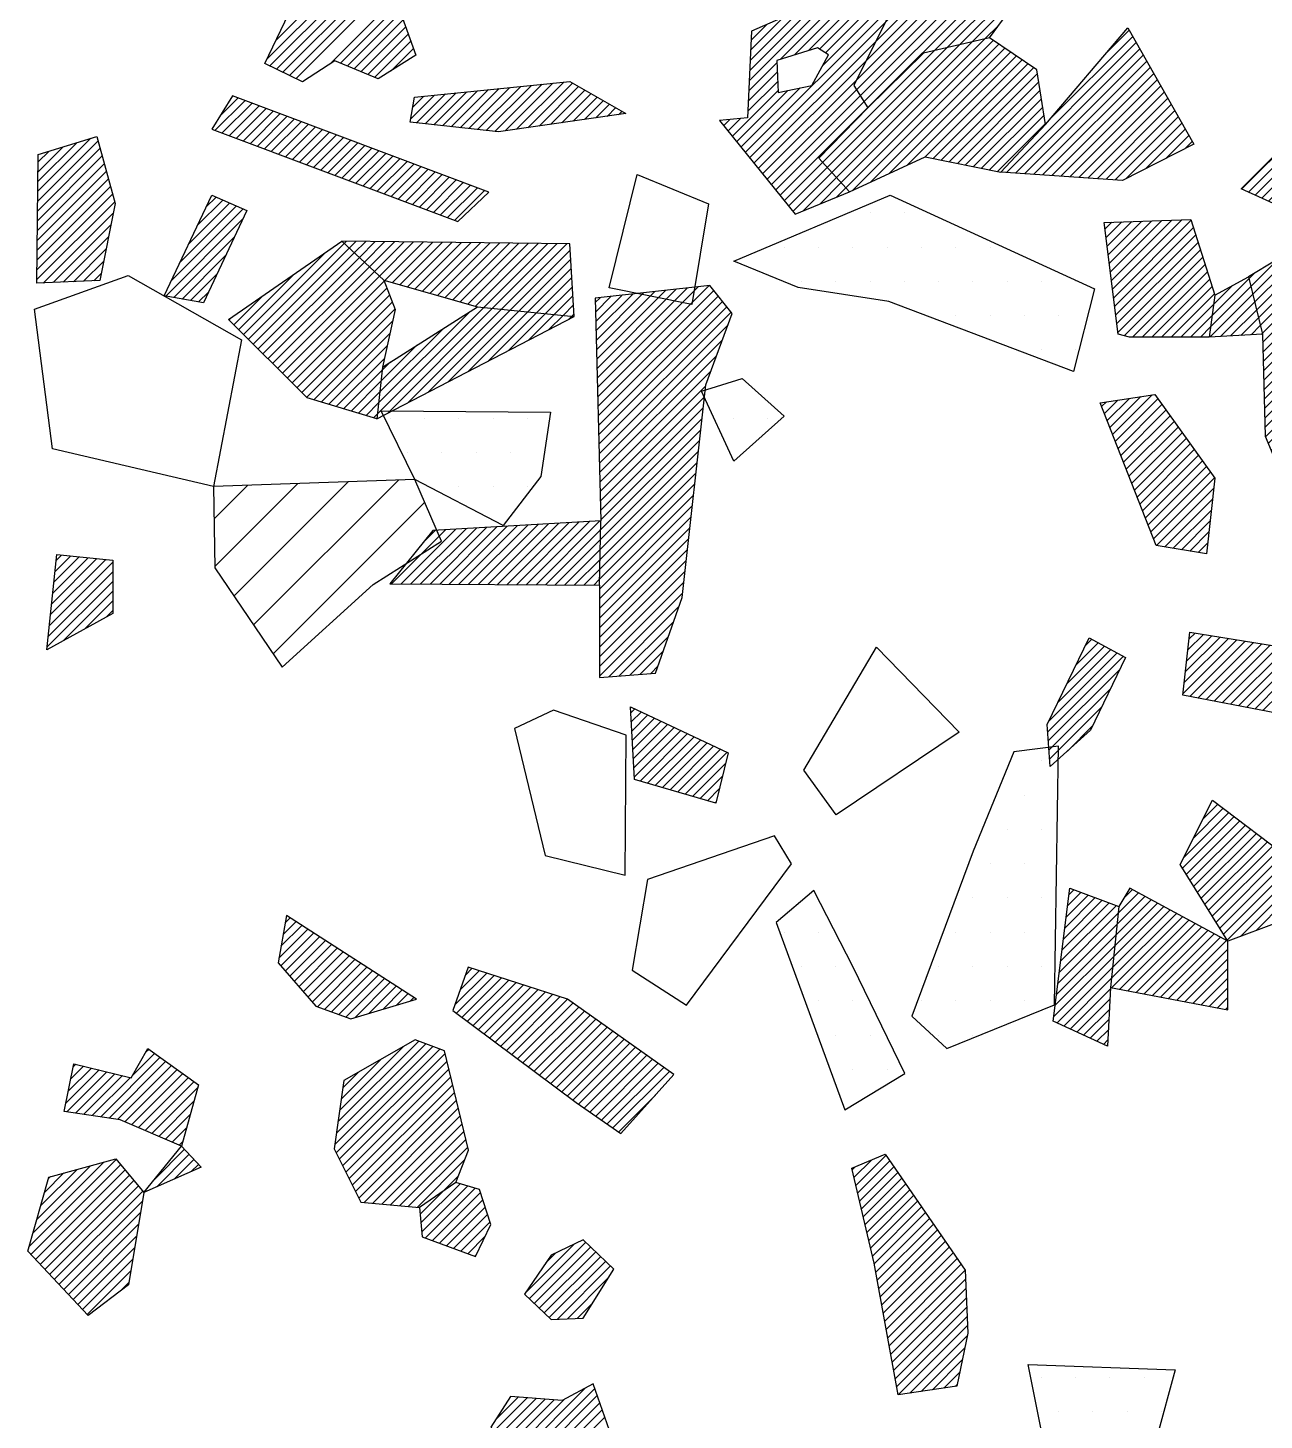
# Model space of a CAD drawing. Header units: metres. Extents: x 1.28 to 3.47, y -21 to -16.89.
# Drawn here: x 2.08 to 2.531, y -18.316 to -17.808 of the extents above; entities that cross this region are included whole.
import ezdxf

# ---------------------------------------------------------------- set-up
doc = ezdxf.new("R2010")
doc.units = ezdxf.units.M
doc.header["$LTSCALE"] = 25
doc.header["$MEASUREMENT"] = 0
doc.layers.get('0').update_dxf_attribs({"linetype": 'CONTINUOUS'})
for name, color, linetype in [('FEUER', 1, 'CONTINUOUS'), ('KNOCHEN', 2, 'CONTINUOUS'), ('KNOCHENSCHRAFF', 2, 'CONTINUOUS'), ('STEINE', 4, 'CONTINUOUS'), ('STEINESCHRAFF', 4, 'CONTINUOUS')]:
    doc.layers.add(name, color=color, linetype=linetype)

# ---------------------------------------------------------------- blocks, each defined once
blk = doc.blocks.new('*X5')
at = {"color": 0}
for p, q in [((208.81, -1802.555), (211.116, -1800.249)), ((208.851, -1802.161), (210.861, -1800.151)), ((208.891, -1801.767), (210.539, -1800.119)), ((208.931, -1801.373), (210.218, -1800.087)), ((208.971, -1800.98), (209.896, -1800.055)), ((209.012, -1800.586), (209.575, -1800.023)), ((209.052, -1800.192), (209.253, -1799.991)), ((208.77, -1802.949), (211.116, -1800.603)), ((208.73, -1803.342), (211.116, -1800.956)), ((209.308, -1803.118), (211.117, -1801.309)), ((210.101, -1802.678), (211.117, -1801.663)), ((210.894, -1802.239), (211.117, -1802.016)), ((212.317, -1818.14), (212.443, -1818.014)), ((209.587, -1819.103), (210.053, -1818.636)), ((209.678, -1818.658), (209.769, -1818.567)), ((210.679, -1820.485), (212.854, -1818.311)), ((210.987, -1820.531), (213.059, -1818.459)), ((211.295, -1820.577), (213.265, -1818.607)), ((211.847, -1818.964), (212.648, -1818.162)), ((209.404, -1819.992), (210.622, -1818.774)), ((209.449, -1820.301), (210.907, -1818.843)), ((209.495, -1819.548), (210.338, -1818.705)), ((209.757, -1820.347), (211.191, -1818.912)), ((210.064, -1820.393), (211.476, -1818.982)), ((210.372, -1820.439), (211.76, -1819.051)), ((211.56, -1820.665), (213.47, -1818.755)), ((211.807, -1820.772), (213.675, -1818.903)), ((212.054, -1820.878), (213.881, -1819.051)), ((212.301, -1820.985), (214.086, -1819.199)), ((212.548, -1821.091), (214.211, -1819.428)), ((212.795, -1821.198), (214.079, -1819.913)), ((213.042, -1821.304), (213.947, -1820.399)), ((213.289, -1821.411), (213.815, -1820.885)), ((212.664, -1822.743), (213.737, -1821.67)), ((213.536, -1821.517), (213.683, -1821.37)), ((208.07, -1825.216), (211.248, -1822.037)), ((208.209, -1824.723), (210.793, -1822.139)), ((212.723, -1823.038), (213.907, -1821.853)), ((213.354, -1822.76), (214.078, -1822.036)), ((208.131, -1825.508), (211.409, -1822.23)), ((208.302, -1825.691), (211.57, -1822.423)), ((208.348, -1824.231), (210.308, -1822.271)), ((208.473, -1825.873), (211.731, -1822.615)), ((208.487, -1823.738), (209.822, -1822.403)), ((208.626, -1823.245), (209.337, -1822.534)), ((208.765, -1822.753), (208.852, -1822.666)), ((213.985, -1822.482), (214.249, -1822.219)), ((208.644, -1826.056), (211.892, -1822.808)), ((208.815, -1826.238), (212.053, -1823.001)), ((208.986, -1826.421), (212.213, -1823.193)), ((209.157, -1826.604), (212.203, -1823.557)), ((209.328, -1826.786), (212.133, -1823.981)), ((209.499, -1826.969), (212.062, -1824.405)), ((209.67, -1827.151), (211.992, -1824.829)), ((209.841, -1827.334), (211.922, -1825.253)), ((210.012, -1827.517), (211.851, -1825.677)), ((210.182, -1827.699), (211.781, -1826.101)), ((211.392, -1826.843), (211.711, -1826.525))]:
    blk.add_line(p, q, dxfattribs=at)
blk = doc.blocks.new('*X6')
at = {"color": 0}
for p, q in [((216.068, -1792.116), (219.566, -1788.617)), ((215.891, -1791.939), (218.887, -1788.942)), ((216.244, -1792.292), (219.749, -1788.787)), ((216.421, -1792.469), (219.932, -1788.958)), ((216.598, -1792.646), (220.115, -1789.128)), ((216.775, -1792.822), (220.298, -1789.299)), ((216.952, -1792.999), (220.481, -1789.47)), ((217.129, -1793.176), (220.664, -1789.64)), ((215.714, -1791.762), (217.738, -1789.738)), ((217.306, -1793.352), (220.847, -1789.811)), ((217.483, -1793.529), (221.021, -1789.991)), ((228.801, -1793.878), (232.474, -1790.204)), ((228.81, -1794.223), (232.872, -1790.161)), ((215.537, -1791.586), (216.588, -1790.534)), ((217.66, -1793.706), (221.118, -1790.247)), ((217.837, -1793.882), (221.216, -1790.503)), ((228.72, -1790.776), (228.897, -1790.6)), ((228.729, -1791.121), (229.295, -1790.556)), ((228.738, -1791.466), (229.692, -1790.512)), ((228.747, -1791.81), (230.09, -1790.468)), ((228.756, -1792.155), (230.487, -1790.424)), ((228.765, -1792.5), (230.885, -1790.38)), ((228.774, -1792.844), (231.282, -1790.336)), ((228.783, -1793.189), (231.68, -1790.292)), ((228.792, -1793.534), (232.077, -1790.248)), ((228.819, -1794.568), (233.047, -1790.339)), ((228.827, -1794.912), (233.204, -1790.536)), ((218.013, -1794.059), (221.314, -1790.759)), ((218.19, -1794.236), (221.411, -1791.014)), ((220.778, -1794.83), (224.656, -1790.952)), ((220.82, -1794.434), (224.145, -1791.109)), ((221.151, -1794.811), (224.977, -1790.984)), ((221.885, -1794.43), (225.299, -1791.016)), ((222.62, -1794.049), (225.62, -1791.049)), ((223.354, -1793.668), (225.941, -1791.081)), ((224.089, -1793.287), (226.262, -1791.114)), ((224.823, -1792.906), (226.583, -1791.146)), ((225.558, -1792.525), (226.905, -1791.178)), ((226.292, -1792.144), (227.226, -1791.211)), ((228.836, -1795.257), (233.361, -1790.732)), ((228.845, -1795.601), (233.519, -1790.928)), ((228.854, -1795.946), (233.676, -1791.124)), ((215.36, -1791.409), (215.439, -1791.33)), ((218.454, -1794.325), (221.327, -1791.453)), ((220.863, -1794.038), (223.181, -1791.72)), ((227.027, -1791.763), (227.547, -1791.243)), ((227.761, -1791.382), (227.868, -1791.275)), ((228.863, -1796.291), (233.566, -1791.588)), ((218.726, -1794.407), (221.228, -1791.905)), ((228.872, -1796.635), (233.356, -1792.151)), ((218.999, -1794.488), (221.129, -1792.358)), ((220.905, -1793.642), (222.217, -1792.33)), ((228.881, -1796.98), (233.147, -1792.714)), ((219.271, -1794.569), (221.03, -1792.81)), ((219.543, -1794.651), (220.948, -1793.246)), ((220.948, -1793.246), (221.253, -1792.941)), ((219.815, -1794.732), (220.905, -1793.642)), ((228.89, -1797.325), (232.938, -1793.276)), ((220.087, -1794.814), (220.863, -1794.038)), ((228.899, -1797.669), (232.746, -1793.822)), ((228.908, -1798.014), (232.702, -1794.22)), ((220.359, -1794.895), (220.82, -1794.434)), ((228.917, -1798.359), (232.658, -1794.618)), ((220.631, -1794.977), (220.778, -1794.83)), ((228.926, -1798.703), (232.613, -1795.015)), ((228.919, -1799.063), (232.569, -1795.413)), ((228.904, -1799.785), (232.481, -1796.209)), ((228.912, -1799.424), (232.525, -1795.811)), ((228.897, -1800.146), (232.437, -1796.606)), ((228.889, -1800.507), (232.392, -1797.004)), ((228.877, -1801.226), (232.304, -1797.8)), ((228.881, -1800.869), (232.348, -1797.402)), ((228.877, -1801.58), (232.26, -1798.197)), ((224.803, -1801.058), (227.014, -1798.847)), ((225.155, -1801.06), (227.39, -1798.825)), ((225.506, -1801.062), (227.765, -1798.803)), ((225.858, -1801.064), (228.141, -1798.781)), ((226.209, -1801.066), (228.517, -1798.758)), ((226.561, -1801.068), (228.892, -1798.736)), ((228.878, -1801.933), (232.216, -1798.595)), ((221.289, -1801.037), (223.256, -1799.069)), ((221.64, -1801.039), (223.632, -1799.047)), ((221.992, -1801.041), (224.008, -1799.025)), ((222.343, -1801.043), (224.384, -1799.002)), ((222.478, -1799.493), (222.881, -1799.091)), ((222.695, -1801.045), (224.759, -1798.98)), ((223.046, -1801.047), (225.135, -1798.958)), ((223.397, -1801.049), (225.511, -1798.936)), ((223.749, -1801.051), (225.887, -1798.914)), ((224.1, -1801.053), (226.262, -1798.892)), ((224.452, -1801.056), (226.638, -1798.869)), ((226.912, -1801.07), (228.919, -1799.063)), ((228.878, -1802.286), (232.171, -1798.993)), ((227.264, -1801.072), (228.912, -1799.424)), ((227.615, -1801.074), (228.904, -1799.785)), ((228.878, -1802.64), (232.127, -1799.391)), ((228.878, -1802.993), (232.083, -1799.788)), ((227.966, -1801.076), (228.897, -1800.146)), ((228.879, -1803.346), (232.039, -1800.186)), ((228.318, -1801.079), (228.889, -1800.507)), ((228.669, -1801.081), (228.881, -1800.869)), ((228.879, -1803.7), (231.995, -1800.584)), ((228.879, -1804.053), (231.95, -1800.982)), ((228.879, -1804.406), (231.906, -1801.379)), ((229.214, -1804.425), (231.774, -1801.865)), ((229.597, -1804.396), (231.583, -1802.41)), ((229.979, -1804.367), (231.391, -1802.955)), ((230.362, -1804.338), (231.2, -1803.5)), ((230.744, -1804.309), (231.009, -1804.044)), ((230.016, -1805.744), (230.164, -1805.597)), ((230.036, -1806.078), (230.404, -1805.71)), ((230.055, -1806.413), (230.644, -1805.823)), ((230.075, -1806.747), (230.885, -1805.936)), ((230.094, -1807.081), (231.125, -1806.049)), ((230.114, -1807.415), (231.366, -1806.162)), ((230.133, -1807.749), (231.606, -1806.276)), ((230.153, -1808.083), (231.847, -1806.389)), ((230.356, -1808.233), (232.087, -1806.502)), ((230.63, -1808.313), (232.327, -1806.615)), ((230.903, -1808.393), (232.568, -1806.728)), ((231.177, -1808.473), (232.808, -1806.841)), ((231.45, -1808.553), (233.049, -1806.954)), ((231.724, -1808.633), (233.289, -1807.068)), ((231.997, -1808.713), (233.53, -1807.181)), ((232.271, -1808.793), (233.482, -1807.581)), ((232.545, -1808.873), (233.365, -1808.052)), ((232.818, -1808.953), (233.248, -1808.523)), ((233.092, -1809.033), (233.13, -1808.994)), ((217.255, -1814.262), (218.019, -1813.499)), ((217.331, -1813.834), (217.804, -1813.36)), ((217.406, -1813.405), (217.589, -1813.222)), ((217.18, -1814.691), (218.234, -1813.637)), ((217.245, -1814.98), (218.449, -1813.776)), ((217.409, -1815.169), (218.664, -1813.914)), ((217.574, -1815.358), (218.879, -1814.053)), ((217.739, -1815.547), (219.094, -1814.191)), ((217.904, -1815.736), (219.309, -1814.33)), ((218.068, -1815.924), (219.524, -1814.468)), ((218.233, -1816.113), (219.739, -1814.607)), ((218.398, -1816.302), (219.954, -1814.745)), ((218.583, -1816.471), (220.169, -1814.884)), ((218.843, -1816.564), (220.384, -1815.022)), ((223.986, -1815.31), (224.232, -1815.064)), ((219.103, -1816.658), (220.599, -1815.161)), ((219.363, -1816.751), (220.814, -1815.299)), ((219.623, -1816.845), (221.03, -1815.438)), ((219.957, -1816.864), (221.245, -1815.577)), ((223.599, -1816.404), (224.766, -1815.237)), ((223.659, -1816.698), (225.033, -1815.323)), ((223.793, -1815.857), (224.499, -1815.15)), ((223.861, -1816.849), (225.301, -1815.41)), ((224.063, -1817), (225.568, -1815.496)), ((224.265, -1817.152), (225.835, -1815.582)), ((220.461, -1816.713), (221.46, -1815.715)), ((220.966, -1816.563), (221.675, -1815.854)), ((221.47, -1816.412), (221.89, -1815.992)), ((224.468, -1817.303), (226.102, -1815.669)), ((224.67, -1817.455), (226.369, -1815.755)), ((224.872, -1817.606), (226.637, -1815.841)), ((225.074, -1817.757), (226.904, -1815.928)), ((225.276, -1817.909), (227.171, -1816.014)), ((225.478, -1818.06), (227.438, -1816.1)), ((221.974, -1816.261), (222.105, -1816.131)), ((225.681, -1818.212), (227.706, -1816.187)), ((225.883, -1818.363), (227.914, -1816.331)), ((226.085, -1818.514), (228.121, -1816.478)), ((226.287, -1818.666), (228.328, -1816.625)), ((226.489, -1818.817), (228.535, -1816.772)), ((226.691, -1818.969), (228.742, -1816.918)), ((226.893, -1819.12), (228.948, -1817.065)), ((227.096, -1819.271), (229.155, -1817.212)), ((227.298, -1819.423), (229.362, -1817.359)), ((227.5, -1819.574), (229.569, -1817.505)), ((219.218, -1821.492), (222.793, -1817.917)), ((219.266, -1821.798), (223.049, -1818.014)), ((219.277, -1821.08), (222.537, -1817.82)), ((219.335, -1820.668), (222.281, -1817.722)), ((219.394, -1820.256), (221.743, -1817.906)), ((227.702, -1819.726), (229.776, -1817.652)), ((227.904, -1819.877), (229.982, -1817.799)), ((228.11, -1820.025), (230.189, -1817.946)), ((228.319, -1820.169), (230.396, -1818.092)), ((219.384, -1822.033), (223.246, -1818.171)), ((219.453, -1819.843), (220.922, -1818.374)), ((219.502, -1822.269), (223.314, -1818.456)), ((228.529, -1820.313), (230.603, -1818.239)), ((228.738, -1820.457), (230.81, -1818.386)), ((228.948, -1820.601), (231.017, -1818.532)), ((219.511, -1819.431), (220.1, -1818.842)), ((219.62, -1822.505), (223.383, -1818.742)), ((219.738, -1822.74), (223.451, -1819.027)), ((229.158, -1820.745), (231.223, -1818.679)), ((229.367, -1820.889), (231.43, -1818.826)), ((219.856, -1822.976), (223.52, -1819.312)), ((219.974, -1823.211), (223.588, -1819.597)), ((220.092, -1823.447), (223.657, -1819.882)), ((220.286, -1823.606), (223.725, -1820.167)), ((229.577, -1821.033), (230.917, -1819.693)), ((220.609, -1823.637), (223.794, -1820.452)), ((220.932, -1823.667), (223.862, -1820.737)), ((221.255, -1823.698), (223.931, -1821.022)), ((221.578, -1823.728), (223.999, -1821.307)), ((221.901, -1823.759), (224.068, -1821.592)), ((222.224, -1823.79), (223.956, -1822.057)), ((223.157, -1823.21), (223.73, -1822.637)), ((222.332, -1824.035), (223.157, -1823.21)), ((222.363, -1824.357), (223.796, -1822.925)), ((222.394, -1824.68), (224.069, -1823.005)), ((222.519, -1824.909), (224.342, -1823.085)), ((222.778, -1825.004), (224.539, -1823.242)), ((223.036, -1825.099), (224.625, -1823.51)), ((223.295, -1825.194), (224.711, -1823.778)), ((223.553, -1825.289), (224.796, -1824.045)), ((223.812, -1825.384), (224.882, -1824.313)), ((224.07, -1825.479), (224.705, -1824.844)), ((226.169, -1826.915), (227.966, -1825.118)), ((226.314, -1827.124), (228.379, -1825.06)), ((226.496, -1827.296), (228.56, -1825.232)), ((224.329, -1825.574), (224.382, -1825.521)), ((226.677, -1827.468), (228.741, -1825.405)), ((226.859, -1827.64), (228.922, -1825.577)), ((226.912, -1825.819), (227.288, -1825.443)), ((227.041, -1827.812), (229.103, -1825.75)), ((227.339, -1827.867), (229.284, -1825.922)), ((227.709, -1827.851), (229.21, -1826.35)), ((228.079, -1827.834), (228.614, -1827.299)), ((225.022, -1831.952), (226.24, -1830.734)), ((225.104, -1831.516), (225.912, -1830.708)), ((225.17, -1832.157), (226.567, -1830.76)), ((225.318, -1832.363), (226.894, -1830.787)), ((225.466, -1832.568), (227.221, -1830.813)), ((225.614, -1832.774), (227.588, -1830.8)), ((225.762, -1832.979), (228.367, -1830.374)), ((225.988, -1833.107), (228.702, -1830.393)), ((226.293, -1833.155), (228.793, -1830.655)), ((226.599, -1833.203), (228.885, -1830.917)), ((226.904, -1833.251), (228.977, -1831.179)), ((227.21, -1833.299), (229.068, -1831.441))]:
    blk.add_line(p, q, dxfattribs=at)
blk = doc.blocks.new('*X7')
at = {"color": 0}
for p, q in [((250.344, -1803.448), (250.91, -1802.881)), ((250.388, -1803.05), (250.606, -1802.832)), ((245.937, -1804.672), (247.3, -1803.309)), ((246.268, -1803.988), (247.07, -1803.186)), ((246.598, -1803.305), (246.841, -1803.062)), ((250.169, -1805.037), (252.128, -1803.078)), ((250.212, -1804.64), (251.824, -1803.029)), ((250.256, -1804.242), (251.519, -1802.979)), ((250.3, -1803.845), (251.215, -1802.93)), ((250.412, -1805.147), (252.433, -1803.127)), ((250.709, -1805.204), (252.737, -1803.176)), ((251.005, -1805.262), (253.042, -1803.225)), ((251.301, -1805.319), (253.346, -1803.274)), ((251.598, -1805.376), (253.651, -1803.323)), ((245.23, -1806.44), (247.99, -1803.68)), ((245.277, -1806.04), (247.76, -1803.556)), ((245.607, -1805.356), (247.53, -1803.433)), ((251.894, -1805.433), (253.875, -1803.453)), ((252.19, -1805.491), (253.823, -1803.858)), ((245.252, -1806.771), (247.853, -1804.171)), ((252.486, -1805.548), (253.772, -1804.263)), ((245.275, -1807.103), (247.527, -1804.851)), ((252.783, -1805.605), (253.72, -1804.667)), ((253.079, -1805.662), (253.669, -1805.072)), ((245.297, -1807.434), (247.201, -1805.53)), ((245.946, -1807.139), (246.874, -1806.21)), ((250.186, -1811.031), (251.836, -1809.38)), ((250.538, -1810.325), (251.635, -1809.228)), ((250.89, -1809.619), (251.434, -1809.075)), ((250.153, -1811.417), (252.037, -1809.532)), ((250.288, -1811.635), (252.239, -1809.685)), ((250.423, -1811.854), (252.44, -1809.837)), ((250.558, -1812.072), (252.641, -1809.989)), ((250.694, -1812.29), (252.842, -1810.142)), ((250.829, -1812.509), (253.043, -1810.294)), ((250.964, -1812.727), (253.245, -1810.447)), ((251.099, -1812.946), (253.446, -1810.599)), ((251.234, -1813.164), (253.647, -1810.751)), ((251.37, -1813.382), (253.848, -1810.904)), ((251.505, -1813.601), (254.049, -1811.056)), ((251.64, -1813.819), (254.17, -1811.289)), ((251.775, -1814.037), (254.064, -1811.749)), ((245.85, -1813.598), (246.96, -1812.488)), ((245.901, -1813.194), (246.702, -1812.393)), ((245.952, -1812.789), (246.444, -1812.297)), ((246.003, -1812.385), (246.186, -1812.201)), ((247.712, -1813.858), (249.005, -1812.564)), ((247.752, -1813.464), (248.776, -1812.44)), ((247.793, -1813.07), (248.547, -1812.316)), ((248.006, -1812.503), (248.318, -1812.192)), ((252.26, -1813.906), (253.957, -1812.209)), ((245.647, -1815.215), (247.793, -1813.07)), ((245.698, -1814.811), (247.734, -1812.775)), ((245.749, -1814.407), (247.476, -1812.679)), ((245.8, -1814.002), (247.218, -1812.584)), ((247.55, -1815.434), (249.923, -1813.061)), ((247.59, -1815.04), (249.693, -1812.937)), ((247.631, -1814.646), (249.464, -1812.813)), ((247.671, -1814.252), (249.235, -1812.689)), ((252.83, -1813.69), (253.85, -1812.669)), ((245.597, -1815.62), (247.752, -1813.464)), ((247.562, -1815.776), (250.152, -1813.186)), ((247.859, -1815.832), (250.381, -1813.31)), ((248.156, -1815.888), (250.61, -1813.434)), ((248.453, -1815.945), (250.84, -1813.559)), ((245.546, -1816.024), (247.712, -1813.858)), ((248.751, -1816.001), (251.069, -1813.683)), ((249.048, -1816.058), (251.298, -1813.807)), ((249.345, -1816.114), (251.528, -1813.931)), ((249.642, -1816.17), (251.757, -1814.056)), ((245.495, -1816.428), (247.671, -1814.252)), ((249.939, -1816.227), (251.802, -1814.364)), ((245.444, -1816.833), (247.631, -1814.646)), ((245.57, -1817.061), (247.59, -1815.04)), ((250.236, -1816.283), (251.802, -1814.718)), ((250.534, -1816.34), (251.802, -1815.071)), ((245.812, -1817.172), (247.55, -1815.434)), ((250.831, -1816.396), (251.802, -1815.424)), ((246.054, -1817.284), (247.513, -1815.825)), ((251.128, -1816.452), (251.803, -1815.778)), ((246.296, -1817.395), (247.496, -1816.196)), ((246.538, -1817.507), (247.478, -1816.567)), ((251.425, -1816.509), (251.803, -1816.131)), ((251.722, -1816.565), (251.803, -1816.484)), ((246.78, -1817.618), (247.461, -1816.938)), ((247.022, -1817.73), (247.443, -1817.308)), ((247.264, -1817.841), (247.426, -1817.679)), ((238.16, -1822.703), (238.811, -1822.051)), ((238.228, -1822.989), (239.33, -1821.886)), ((238.295, -1823.275), (239.475, -1822.095)), ((238.093, -1822.417), (238.204, -1822.305)), ((238.363, -1823.561), (239.619, -1822.305)), ((238.43, -1823.847), (239.763, -1822.514)), ((238.498, -1824.133), (239.907, -1822.724)), ((238.565, -1824.419), (240.051, -1822.933)), ((238.633, -1824.705), (240.195, -1823.143)), ((238.7, -1824.991), (240.339, -1823.352)), ((238.768, -1825.277), (240.483, -1823.562)), ((238.835, -1825.563), (240.627, -1823.771)), ((238.902, -1825.85), (240.771, -1823.981)), ((238.956, -1826.149), (240.915, -1824.19)), ((239.011, -1826.448), (241.059, -1824.4)), ((239.065, -1826.748), (241.203, -1824.609)), ((239.119, -1827.047), (241.348, -1824.818)), ((239.174, -1827.346), (241.492, -1825.028)), ((239.228, -1827.645), (241.636, -1825.237)), ((239.282, -1827.944), (241.78, -1825.447)), ((239.337, -1828.244), (241.924, -1825.656)), ((239.391, -1828.543), (242.068, -1825.866)), ((239.445, -1828.842), (242.212, -1826.075)), ((239.5, -1829.141), (242.23, -1826.411)), ((239.554, -1829.441), (242.245, -1826.749)), ((239.608, -1829.74), (242.261, -1827.087)), ((239.663, -1830.039), (242.276, -1827.426)), ((239.717, -1830.338), (242.291, -1827.764)), ((239.787, -1830.621), (242.307, -1828.102)), ((240.2, -1830.562), (242.301, -1828.461)), ((240.613, -1830.503), (242.207, -1828.908)), ((241.026, -1830.443), (242.114, -1829.356)), ((241.439, -1830.384), (242.02, -1829.803)), ((241.852, -1830.325), (241.926, -1830.251))]:
    blk.add_line(p, q, dxfattribs=at)
blk = doc.blocks.new('*X9')
at = {"color": 0}
for p, q in [((216.742, -1781.896), (220.26, -1778.377)), ((216.849, -1782.142), (220.592, -1778.399)), ((217.066, -1781.218), (219.928, -1778.355)), ((217.088, -1782.257), (220.924, -1778.42)), ((217.326, -1782.372), (221.256, -1778.442)), ((217.565, -1782.486), (221.588, -1778.463)), ((217.804, -1782.601), (221.797, -1778.608)), ((219.057, -1782.055), (221.662, -1779.45)), ((219.428, -1782.038), (221.594, -1779.872)), ((219.677, -1782.143), (221.616, -1780.203)), ((219.926, -1782.247), (221.71, -1780.462)), ((220.175, -1782.351), (221.805, -1780.722)), ((220.424, -1782.455), (221.899, -1780.981)), ((220.674, -1782.56), (221.994, -1781.24)), ((221.272, -1782.315), (222.088, -1781.499)), ((222.834, -1784.289), (224.038, -1783.084)), ((223.152, -1784.324), (224.431, -1783.045)), ((223.471, -1784.359), (224.824, -1783.006)), ((223.789, -1784.394), (225.216, -1782.967)), ((224.107, -1784.429), (225.609, -1782.928)), ((224.426, -1784.464), (226.002, -1782.888)), ((224.744, -1784.5), (226.395, -1782.849)), ((225.063, -1784.535), (226.787, -1782.81)), ((225.438, -1784.513), (227.18, -1782.771)), ((225.85, -1784.454), (227.573, -1782.732)), ((226.263, -1784.395), (227.891, -1782.767)), ((226.676, -1784.336), (228.116, -1782.896)), ((227.089, -1784.276), (228.341, -1783.025)), ((214.846, -1784.498), (215.945, -1783.399)), ((215.046, -1783.945), (215.688, -1783.302)), ((215.103, -1784.595), (216.202, -1783.496)), ((215.361, -1784.691), (216.459, -1783.592)), ((221.996, -1784.066), (222.86, -1783.202)), ((222.067, -1783.642), (222.467, -1783.241)), ((222.197, -1784.218), (223.253, -1783.163)), ((222.515, -1784.254), (223.645, -1783.124)), ((227.502, -1784.217), (228.565, -1783.154)), ((227.915, -1784.158), (228.79, -1783.282)), ((228.327, -1784.098), (229.014, -1783.411)), ((228.74, -1784.039), (229.239, -1783.54)), ((215.618, -1784.787), (216.716, -1783.689)), ((215.875, -1784.883), (216.973, -1783.786)), ((216.132, -1784.98), (217.23, -1783.882)), ((216.39, -1785.076), (217.487, -1783.979)), ((216.647, -1785.172), (217.744, -1784.076)), ((229.153, -1783.98), (229.464, -1783.669)), ((229.566, -1783.921), (229.688, -1783.798)), ((216.904, -1785.269), (218, -1784.172)), ((217.162, -1785.365), (218.257, -1784.269)), ((217.419, -1785.461), (218.514, -1784.366)), ((217.676, -1785.557), (218.771, -1784.462)), ((217.933, -1785.654), (219.028, -1784.559)), ((208.383, -1787.072), (210.586, -1784.869)), ((208.387, -1786.715), (210.32, -1784.782)), ((208.39, -1786.358), (209.807, -1784.941)), ((208.394, -1786.001), (209.295, -1785.1)), ((218.191, -1785.75), (219.285, -1784.656)), ((218.448, -1785.846), (219.542, -1784.752)), ((218.705, -1785.942), (219.799, -1784.849)), ((218.963, -1786.039), (220.056, -1784.946)), ((219.22, -1786.135), (220.313, -1785.042)), ((208.376, -1787.787), (210.737, -1785.425)), ((208.38, -1787.429), (210.662, -1785.147)), ((208.398, -1785.643), (208.782, -1785.259)), ((219.477, -1786.231), (220.569, -1785.139)), ((219.734, -1786.328), (220.826, -1785.236)), ((219.992, -1786.424), (221.083, -1785.332)), ((220.249, -1786.52), (221.34, -1785.429)), ((220.506, -1786.616), (221.597, -1785.526)), ((220.764, -1786.713), (221.854, -1785.622)), ((208.369, -1788.501), (210.888, -1785.981)), ((208.372, -1788.144), (210.813, -1785.703)), ((221.021, -1786.809), (222.111, -1785.719)), ((221.278, -1786.905), (222.368, -1785.815)), ((221.535, -1787.001), (222.625, -1785.912)), ((221.793, -1787.098), (222.882, -1786.009)), ((222.05, -1787.194), (223.138, -1786.105)), ((208.361, -1789.215), (211.039, -1786.538)), ((208.365, -1788.858), (210.964, -1786.26)), ((222.307, -1787.29), (223.395, -1786.202)), ((222.564, -1787.387), (223.652, -1786.299)), ((222.822, -1787.483), (223.909, -1786.395)), ((223.079, -1787.579), (224.166, -1786.492)), ((223.336, -1787.675), (224.423, -1786.589)), ((208.354, -1789.93), (211.19, -1787.094)), ((208.358, -1789.572), (211.115, -1786.816)), ((213.889, -1788.638), (215.386, -1787.141)), ((214.204, -1787.969), (215.14, -1787.033)), ((214.519, -1787.3), (214.894, -1786.925)), ((223.594, -1787.772), (224.68, -1786.685)), ((208.575, -1790.063), (211.142, -1787.495)), ((213.258, -1789.975), (215.877, -1787.357)), ((213.573, -1789.307), (215.631, -1787.249)), ((208.945, -1790.046), (211.054, -1787.937)), ((213.049, -1790.538), (215.858, -1787.729)), ((209.315, -1790.029), (210.966, -1788.378)), ((213.349, -1790.591), (215.546, -1788.394)), ((219.566, -1788.617), (219.648, -1788.536)), ((219.749, -1788.787), (219.997, -1788.54)), ((219.932, -1788.958), (220.347, -1788.544)), ((220.115, -1789.128), (220.696, -1788.548)), ((220.298, -1789.299), (221.046, -1788.552)), ((220.481, -1789.47), (221.395, -1788.556)), ((220.664, -1789.64), (221.745, -1788.56)), ((220.847, -1789.811), (222.094, -1788.564)), ((221.041, -1789.971), (222.444, -1788.568)), ((221.317, -1790.049), (222.793, -1788.572)), ((221.592, -1790.127), (223.143, -1788.576)), ((221.868, -1790.204), (223.492, -1788.58)), ((222.144, -1790.282), (223.842, -1788.584)), ((222.419, -1790.36), (224.191, -1788.588)), ((222.695, -1790.438), (224.541, -1788.592)), ((222.97, -1790.516), (224.89, -1788.596)), ((223.246, -1790.594), (225.24, -1788.6)), ((223.522, -1790.672), (225.589, -1788.604)), ((223.797, -1790.75), (225.939, -1788.608)), ((224.073, -1790.828), (226.288, -1788.612)), ((224.348, -1790.906), (226.638, -1788.617)), ((224.656, -1790.952), (226.987, -1788.621)), ((224.977, -1790.984), (227.337, -1788.625)), ((225.299, -1791.016), (227.686, -1788.629)), ((209.685, -1790.013), (210.878, -1788.82)), ((213.649, -1790.645), (215.234, -1789.06)), ((225.62, -1791.049), (227.81, -1788.859)), ((225.941, -1791.081), (227.829, -1789.193)), ((210.056, -1789.996), (210.79, -1789.261)), ((210.426, -1789.979), (210.702, -1789.703)), ((226.262, -1791.114), (227.849, -1789.527)), ((213.95, -1790.698), (214.922, -1789.725)), ((226.583, -1791.146), (227.868, -1789.861)), ((226.905, -1791.178), (227.888, -1790.195)), ((214.25, -1790.752), (214.61, -1790.391)), ((227.226, -1791.211), (227.907, -1790.529)), ((227.547, -1791.243), (227.927, -1790.863)), ((227.868, -1791.275), (227.946, -1791.197))]:
    blk.add_line(p, q, dxfattribs=at)
blk = doc.blocks.new('*X10')
at = {"color": 0}
for p, q in [((237.522, -1762.529), (240.354, -1759.697)), ((237.843, -1762.562), (240.765, -1759.64)), ((238.164, -1762.595), (241.176, -1759.583)), ((238.484, -1762.628), (241.559, -1759.553)), ((236.068, -1760.801), (236.656, -1760.214)), ((236.085, -1761.139), (237.067, -1760.156)), ((236.101, -1761.476), (237.478, -1760.099)), ((236.117, -1761.813), (237.889, -1760.041)), ((236.133, -1762.15), (238.3, -1759.984)), ((236.193, -1762.445), (238.711, -1759.927)), ((236.53, -1762.461), (239.121, -1759.869)), ((236.866, -1762.478), (239.532, -1759.812)), ((237.202, -1762.496), (239.943, -1759.755)), ((238.805, -1762.661), (241.604, -1759.862)), ((239.125, -1762.694), (241.649, -1760.17)), ((236.052, -1760.464), (236.245, -1760.271)), ((239.446, -1762.727), (241.694, -1760.479)), ((239.767, -1762.76), (241.74, -1760.787)), ((240.087, -1762.793), (241.785, -1761.095)), ((240.697, -1762.537), (241.83, -1761.404)), ((241.349, -1762.238), (241.875, -1761.712)), ((246.744, -1771.692), (248.645, -1769.791)), ((247.14, -1770.942), (248.412, -1769.67)), ((247.537, -1770.192), (248.18, -1769.549)), ((247.933, -1769.443), (247.947, -1769.429)), ((246.689, -1772.101), (248.878, -1769.912)), ((246.912, -1772.231), (249.111, -1770.033)), ((247.136, -1772.361), (249.343, -1770.154)), ((247.359, -1772.491), (249.576, -1770.274)), ((247.583, -1772.621), (249.809, -1770.395)), ((247.807, -1772.751), (250.042, -1770.516)), ((248.03, -1772.881), (250.274, -1770.637)), ((248.254, -1773.011), (250.507, -1770.758)), ((248.477, -1773.141), (250.74, -1770.878)), ((248.701, -1773.271), (250.973, -1770.999)), ((248.924, -1773.401), (251.205, -1771.12)), ((249.148, -1773.531), (251.438, -1771.241)), ((249.372, -1773.661), (251.671, -1771.362)), ((246.02, -1773.124), (246.862, -1772.282)), ((246.372, -1772.418), (246.671, -1772.119)), ((243.674, -1776.53), (247.435, -1772.769)), ((243.86, -1776.698), (247.626, -1772.932)), ((245.315, -1774.535), (247.244, -1772.607)), ((245.667, -1773.829), (247.053, -1772.444)), ((249.595, -1773.791), (250.554, -1772.832)), ((244.046, -1776.865), (247.817, -1773.095)), ((244.232, -1777.032), (248.008, -1773.257)), ((244.419, -1777.2), (248.199, -1773.42)), ((249.819, -1773.921), (250.564, -1773.175)), ((238.018, -1775.822), (239.973, -1773.867)), ((238.533, -1775.661), (240.397, -1773.796)), ((244.605, -1777.367), (248.39, -1773.582)), ((244.834, -1777.492), (248.581, -1773.745)), ((245.07, -1777.609), (248.772, -1773.907)), ((250.042, -1774.051), (250.574, -1773.519)), ((250.266, -1774.181), (250.584, -1773.862)), ((237.321, -1775.812), (238.785, -1774.348)), ((237.504, -1775.982), (239.379, -1774.108)), ((239.047, -1775.5), (240.546, -1774.001)), ((239.561, -1775.34), (240.695, -1774.205)), ((240.075, -1775.179), (240.844, -1774.41)), ((245.305, -1777.727), (248.962, -1774.07)), ((245.541, -1777.845), (249.153, -1774.233)), ((245.777, -1777.962), (249.344, -1774.395)), ((250.489, -1774.311), (250.594, -1774.206)), ((237.519, -1775.26), (238.191, -1774.588)), ((240.59, -1775.018), (240.993, -1774.615)), ((241.104, -1774.858), (241.142, -1774.819)), ((246.013, -1778.08), (249.535, -1774.558)), ((246.249, -1778.198), (249.549, -1774.898)), ((246.485, -1778.316), (248.998, -1775.802)), ((246.721, -1778.433), (248.447, -1776.707)), ((239.03, -1780.113), (241.753, -1777.39)), ((239.395, -1780.102), (242.167, -1777.33)), ((236.026, -1779.936), (237.965, -1777.997)), ((236.15, -1779.458), (237.644, -1777.964)), ((236.274, -1778.98), (237.323, -1777.932)), ((236.398, -1778.502), (237.002, -1777.899)), ((236.523, -1778.024), (236.681, -1777.867)), ((237.573, -1780.156), (239.823, -1777.907)), ((237.938, -1780.145), (240.305, -1777.778)), ((238.302, -1780.134), (240.788, -1777.648)), ((238.601, -1781.956), (242.673, -1777.885)), ((238.666, -1780.124), (241.27, -1777.519)), ((238.954, -1781.251), (242.504, -1777.7)), ((239.306, -1780.545), (242.335, -1777.515)), ((246.956, -1778.551), (247.896, -1777.612)), ((236.117, -1780.198), (238.286, -1778.029)), ((236.481, -1780.188), (238.607, -1778.062)), ((236.845, -1780.177), (238.928, -1778.094)), ((237.209, -1780.166), (239.34, -1778.036)), ((238.249, -1782.662), (242.841, -1778.07)), ((238.251, -1783.013), (243.01, -1778.255)), ((238.387, -1783.231), (243.179, -1778.44)), ((238.524, -1783.448), (243.347, -1778.625)), ((238.66, -1783.666), (243.516, -1778.809)), ((241.09, -1781.589), (243.685, -1778.994)), ((241.552, -1781.481), (243.853, -1779.179)), ((242.014, -1781.372), (244.022, -1779.364)), ((242.476, -1781.264), (244.191, -1779.549)), ((234.196, -1785.301), (239.395, -1780.102)), ((234.339, -1782.683), (236.845, -1780.177)), ((234.353, -1785.497), (239.306, -1780.545)), ((234.357, -1782.312), (236.481, -1780.188)), ((234.374, -1781.941), (236.117, -1780.198)), ((234.392, -1781.569), (235.607, -1780.355)), ((235.478, -1781.897), (237.209, -1780.166)), ((235.992, -1781.738), (237.573, -1780.156)), ((236.505, -1781.578), (237.938, -1780.145)), ((236.907, -1781.53), (238.302, -1780.134)), ((237.021, -1782.122), (239.03, -1780.113)), ((237.124, -1781.665), (238.666, -1780.124)), ((234.41, -1781.198), (234.982, -1780.626)), ((242.938, -1781.155), (243.444, -1780.649)), ((245.312, -1784.085), (248.33, -1781.066)), ((247.377, -1781.666), (248.202, -1780.841)), ((234.511, -1785.693), (238.954, -1781.251)), ((237.187, -1785.846), (241.552, -1781.481)), ((237.356, -1786.03), (242.014, -1781.372)), ((237.525, -1786.215), (242.476, -1781.264)), ((237.694, -1786.399), (242.938, -1781.155)), ((237.863, -1786.583), (243.238, -1781.209)), ((238.121, -1786.679), (243.449, -1781.351)), ((238.781, -1786.373), (243.66, -1781.494)), ((243.72, -1786.03), (248.458, -1781.292)), ((244.051, -1786.053), (248.586, -1781.517)), ((269.762, -1782.262), (270.468, -1781.556)), ((270.235, -1781.436), (270.261, -1781.409)), ((234.321, -1783.054), (235.349, -1782.027)), ((234.669, -1785.888), (238.601, -1781.956)), ((237.017, -1785.662), (241.09, -1781.589)), ((239.44, -1786.067), (243.871, -1781.636)), ((240.099, -1785.762), (244.082, -1781.779)), ((240.758, -1785.457), (244.293, -1781.921)), ((241.052, -1785.516), (244.504, -1782.064)), ((244.382, -1786.075), (248.714, -1781.743)), ((244.713, -1786.098), (248.842, -1781.969)), ((268.344, -1784.74), (271.088, -1781.996)), ((268.817, -1783.914), (270.881, -1781.85)), ((269.289, -1783.088), (270.675, -1781.703)), ((234.304, -1783.426), (235.364, -1782.365)), ((241.346, -1785.576), (244.715, -1782.206)), ((241.64, -1785.636), (244.858, -1782.418)), ((245.044, -1786.12), (248.97, -1782.194)), ((245.375, -1786.143), (249.098, -1782.42)), ((267.766, -1786.026), (271.502, -1782.29)), ((267.871, -1785.567), (271.295, -1782.143)), ((267.974, -1786.171), (271.708, -1782.437)), ((268.183, -1786.316), (271.915, -1782.584)), ((233.722, -1784.714), (235.394, -1783.043)), ((233.88, -1784.91), (235.751, -1783.038)), ((234.038, -1785.106), (236.198, -1782.945)), ((234.286, -1783.797), (235.379, -1782.704)), ((234.827, -1786.084), (238.249, -1782.662)), ((234.985, -1786.28), (238.251, -1783.013)), ((241.934, -1785.695), (244.905, -1782.724)), ((242.227, -1785.755), (244.952, -1783.03)), ((245.706, -1786.165), (249.226, -1782.645)), ((246.037, -1786.188), (249.354, -1782.871)), ((246.368, -1786.211), (249.482, -1783.097)), ((268.391, -1786.461), (272.122, -1782.73)), ((268.6, -1786.606), (272.329, -1782.877)), ((268.808, -1786.751), (272.535, -1783.024)), ((235.143, -1786.475), (238.387, -1783.231)), ((235.301, -1786.671), (238.524, -1783.448)), ((242.521, -1785.814), (245, -1783.336)), ((246.699, -1786.233), (249.61, -1783.322)), ((247.03, -1786.256), (249.738, -1783.548)), ((233.406, -1784.323), (233.632, -1784.097)), ((233.564, -1784.519), (234.026, -1784.057)), ((235.459, -1786.867), (238.66, -1783.666)), ((242.815, -1785.874), (245.047, -1783.642)), ((243.109, -1785.934), (245.094, -1783.949)), ((247.361, -1786.278), (249.866, -1783.773)), ((247.692, -1786.301), (249.994, -1783.999)), ((243.403, -1785.993), (245.142, -1784.255)), ((248.104, -1786.242), (250.122, -1784.225)), ((248.827, -1785.873), (250.25, -1784.45)), ((252.312, -1786.631), (254.691, -1784.252)), ((252.555, -1786.741), (254.707, -1784.589)), ((269.017, -1786.896), (271.347, -1784.566)), ((249.549, -1785.504), (250.378, -1784.676)), ((250.272, -1785.135), (250.505, -1784.901)), ((252.798, -1786.851), (254.723, -1784.926)), ((253.041, -1786.962), (254.74, -1785.264)), ((253.284, -1787.072), (254.756, -1785.601)), ((235.617, -1787.062), (237.017, -1785.662)), ((235.775, -1787.258), (237.187, -1785.846)), ((235.933, -1787.453), (237.356, -1786.03)), ((253.528, -1787.183), (254.772, -1785.938)), ((236.309, -1787.43), (237.525, -1786.215)), ((236.91, -1787.183), (237.694, -1786.399)), ((237.51, -1786.937), (237.863, -1786.583)), ((253.771, -1787.293), (254.788, -1786.275)), ((269.225, -1787.041), (270.046, -1786.221)), ((254.79, -1788.395), (256.05, -1787.135)), ((254.947, -1788.591), (256.452, -1787.087)), ((255.105, -1788.787), (256.854, -1787.038)), ((255.263, -1788.983), (257.257, -1786.989)), ((255.421, -1789.179), (257.659, -1786.94)), ((255.578, -1789.374), (258.061, -1786.892)), ((255.736, -1789.57), (258.463, -1786.843)), ((255.877, -1789.783), (258.866, -1786.794)), ((255.936, -1790.077), (259.268, -1786.746)), ((254.001, -1787.416), (254.038, -1787.379)), ((254.159, -1787.612), (254.441, -1787.33)), ((254.316, -1787.808), (254.843, -1787.281)), ((254.474, -1788.004), (255.245, -1787.233)), ((254.632, -1788.2), (255.647, -1787.184)), ((255.995, -1790.372), (258.992, -1787.375)), ((247.321, -1788.086), (247.565, -1787.841)), ((247.361, -1788.4), (247.931, -1787.829)), ((247.4, -1788.714), (248.297, -1787.817)), ((247.44, -1789.028), (248.662, -1787.805)), ((247.479, -1789.342), (249.028, -1787.793)), ((247.519, -1789.656), (249.394, -1787.781)), ((247.558, -1789.97), (249.759, -1787.769)), ((247.598, -1790.284), (250.125, -1787.757)), ((247.637, -1790.598), (250.464, -1787.772)), ((247.676, -1790.912), (250.549, -1788.04)), ((247.716, -1791.226), (250.633, -1788.309)), ((247.755, -1791.541), (250.718, -1788.578)), ((256.054, -1790.666), (258.218, -1788.503)), ((247.795, -1791.855), (250.803, -1788.847)), ((248.017, -1791.986), (250.888, -1789.115)), ((256.113, -1790.961), (258.231, -1788.843)), ((256.173, -1791.255), (258.245, -1789.183)), ((248.322, -1792.035), (250.973, -1789.384)), ((248.676, -1792.034), (251.057, -1789.653)), ((252.568, -1789.91), (252.778, -1789.7)), ((252.637, -1790.194), (253.582, -1789.249)), ((252.707, -1790.478), (253.699, -1789.487)), ((256.232, -1791.55), (258.258, -1789.523)), ((249.03, -1792.034), (251.142, -1789.921)), ((249.383, -1792.034), (251.227, -1790.19)), ((251.172, -1791.66), (252.637, -1790.194)), ((251.226, -1791.252), (252.568, -1789.91)), ((251.28, -1790.845), (251.976, -1790.148)), ((252.776, -1790.763), (253.815, -1789.724)), ((252.846, -1791.047), (253.931, -1789.961)), ((252.915, -1791.331), (254.047, -1790.198)), ((256.412, -1791.723), (258.272, -1789.863)), ((256.978, -1791.51), (258.285, -1790.203)), ((249.737, -1792.034), (251.312, -1790.459)), ((251.154, -1792.031), (252.707, -1790.478)), ((252.985, -1791.615), (254.163, -1790.436)), ((253.054, -1791.899), (254.28, -1790.673)), ((257.545, -1791.297), (258.299, -1790.543)), ((250.091, -1792.033), (251.28, -1790.845)), ((251.528, -1792.011), (252.776, -1790.763)), ((251.901, -1791.991), (252.846, -1791.047)), ((253.07, -1792.236), (254.396, -1790.91)), ((253.08, -1792.58), (254.512, -1791.148)), ((258.111, -1791.084), (258.313, -1790.883)), ((250.445, -1792.033), (251.226, -1791.252)), ((250.799, -1792.033), (251.172, -1791.66)), ((252.275, -1791.971), (252.915, -1791.331)), ((252.648, -1791.951), (252.985, -1791.615)), ((253.089, -1792.924), (254.628, -1791.385)), ((253.099, -1793.268), (254.686, -1791.681)), ((253.021, -1791.931), (253.054, -1791.899)), ((253.109, -1793.612), (254.667, -1792.054)), ((253.118, -1793.956), (254.648, -1792.426)), ((253.128, -1794.3), (254.629, -1792.799)), ((253.138, -1794.643), (254.61, -1793.172)), ((255.862, -1794.394), (257.093, -1793.163)), ((256.141, -1793.762), (256.919, -1792.984)), ((256.547, -1793.002), (256.745, -1792.804)), ((253.147, -1794.987), (254.591, -1793.544)), ((255.474, -1795.842), (257.615, -1793.701)), ((255.604, -1795.36), (257.441, -1793.522)), ((255.733, -1794.877), (257.267, -1793.343)), ((247.397, -1795.081), (248.208, -1794.27)), ((247.497, -1795.335), (248.627, -1794.205)), ((247.597, -1795.588), (249.045, -1794.14)), ((253.157, -1795.331), (254.572, -1793.917)), ((255.389, -1796.281), (257.789, -1793.881)), ((255.615, -1796.409), (257.963, -1794.06)), ((255.84, -1796.537), (258.138, -1794.24)), ((247.198, -1794.573), (247.372, -1794.399)), ((247.297, -1794.827), (247.79, -1794.334)), ((247.696, -1795.842), (249.25, -1794.289)), ((247.796, -1796.096), (249.398, -1794.495)), ((247.896, -1796.35), (249.545, -1794.7)), ((253.172, -1795.67), (254.552, -1794.289)), ((253.276, -1795.919), (254.533, -1794.662)), ((256.066, -1796.665), (258.283, -1794.448)), ((256.292, -1796.793), (258.341, -1794.744)), ((247.996, -1796.604), (249.693, -1794.906)), ((248.095, -1796.857), (249.841, -1795.112)), ((253.38, -1796.169), (254.514, -1795.035)), ((256.517, -1796.921), (258.399, -1795.04)), ((248.195, -1797.111), (249.988, -1795.318)), ((248.295, -1797.365), (250.136, -1795.524)), ((248.395, -1797.619), (250.284, -1795.73)), ((253.484, -1796.418), (254.495, -1795.407)), ((253.588, -1796.668), (254.564, -1795.692)), ((256.743, -1797.049), (258.456, -1795.335)), ((256.969, -1797.176), (258.514, -1795.631)), ((248.494, -1797.873), (250.432, -1795.935)), ((248.594, -1798.126), (250.579, -1796.141)), ((253.692, -1796.918), (254.645, -1795.965)), ((253.796, -1797.167), (254.725, -1796.238)), ((257.194, -1797.304), (258.572, -1795.927)), ((248.694, -1798.38), (250.727, -1796.347)), ((248.794, -1798.634), (250.875, -1796.553)), ((248.893, -1798.888), (251.023, -1796.759)), ((253.9, -1797.417), (254.806, -1796.511)), ((254.004, -1797.667), (254.886, -1796.784)), ((248.993, -1799.142), (251.17, -1796.965)), ((249.093, -1799.396), (251.318, -1797.17)), ((254.108, -1797.916), (254.967, -1797.057)), ((249.201, -1799.641), (251.29, -1797.552)), ((254.211, -1798.166), (255.048, -1797.33)), ((254.315, -1798.416), (255.128, -1797.603)), ((249.505, -1799.691), (251.246, -1797.95)), ((254.419, -1798.665), (255.209, -1797.876)), ((254.523, -1798.915), (255.289, -1798.149)), ((249.808, -1799.741), (251.202, -1798.347)), ((250.111, -1799.792), (251.158, -1798.744)), ((254.836, -1798.956), (255.37, -1798.422)), ((255.209, -1798.936), (255.45, -1798.695)), ((250.414, -1799.842), (251.114, -1799.142)), ((250.718, -1799.892), (251.07, -1799.539)), ((251.021, -1799.942), (251.027, -1799.937))]:
    blk.add_line(p, q, dxfattribs=at)
blk = doc.blocks.new('*X13')
at = {"color": 0}
for p, q in [((238.75, -1787.5), (238.75, -1787.5)), ((240, -1787.5), (240, -1787.5)), ((235.625, -1788.75), (235.625, -1788.75)), ((236.875, -1788.75), (236.875, -1788.75)), ((238.125, -1788.75), (238.125, -1788.75)), ((239.375, -1788.75), (239.375, -1788.75)), ((240.625, -1788.75), (240.625, -1788.75)), ((241.875, -1788.75), (241.875, -1788.75)), ((243.125, -1788.75), (243.125, -1788.75)), ((236.25, -1790), (236.25, -1790)), ((237.5, -1790), (237.5, -1790)), ((238.75, -1790), (238.75, -1790)), ((240, -1790), (240, -1790)), ((241.25, -1790), (241.25, -1790)), ((242.5, -1790), (242.5, -1790)), ((243.75, -1790), (243.75, -1790)), ((245, -1790), (245, -1790)), ((246.25, -1790), (246.25, -1790)), ((241.875, -1791.25), (241.875, -1791.25)), ((243.125, -1791.25), (243.125, -1791.25)), ((244.375, -1791.25), (244.375, -1791.25)), ((245.625, -1791.25), (245.625, -1791.25)), ((245, -1792.5), (245, -1792.5)), ((246.25, -1792.5), (246.25, -1792.5)), ((221.25, -1795), (221.25, -1795)), ((222.5, -1795), (222.5, -1795)), ((223.75, -1795), (223.75, -1795)), ((225, -1795), (225, -1795)), ((226.25, -1795), (226.25, -1795)), ((233.75, -1795), (233.75, -1795)), ((235, -1795), (235, -1795)), ((221.875, -1796.25), (221.875, -1796.25)), ((223.125, -1796.25), (223.125, -1796.25)), ((224.375, -1796.25), (224.375, -1796.25)), ((225.625, -1796.25), (225.625, -1796.25)), ((223.75, -1797.5), (223.75, -1797.5)), ((225, -1797.5), (225, -1797.5)), ((226.25, -1797.5), (226.25, -1797.5)), ((245, -1807.5), (245, -1807.5)), ((244.375, -1808.75), (244.375, -1808.75)), ((243.75, -1810), (243.75, -1810)), ((245, -1810), (245, -1810)), ((243.125, -1811.25), (243.125, -1811.25)), ((244.375, -1811.25), (244.375, -1811.25)), ((242.5, -1812.5), (242.5, -1812.5)), ((243.75, -1812.5), (243.75, -1812.5)), ((245, -1812.5), (245, -1812.5)), ((235.625, -1813.75), (235.625, -1813.75)), ((236.875, -1813.75), (236.875, -1813.75)), ((241.875, -1813.75), (241.875, -1813.75)), ((243.125, -1813.75), (243.125, -1813.75)), ((244.375, -1813.75), (244.375, -1813.75)), ((236.25, -1815), (236.25, -1815)), ((237.5, -1815), (237.5, -1815)), ((241.25, -1815), (241.25, -1815)), ((242.5, -1815), (242.5, -1815)), ((243.75, -1815), (243.75, -1815)), ((245, -1815), (245, -1815)), ((236.875, -1816.25), (236.875, -1816.25)), ((238.125, -1816.25), (238.125, -1816.25)), ((240.625, -1816.25), (240.625, -1816.25)), ((241.875, -1816.25), (241.875, -1816.25)), ((243.125, -1816.25), (243.125, -1816.25)), ((244.375, -1816.25), (244.375, -1816.25)), ((237.5, -1817.5), (237.5, -1817.5)), ((238.75, -1817.5), (238.75, -1817.5)), ((241.25, -1817.5), (241.25, -1817.5)), ((242.5, -1817.5), (242.5, -1817.5)), ((238.125, -1818.75), (238.125, -1818.75)), ((239.375, -1818.75), (239.375, -1818.75)), ((245, -1830), (245, -1830)), ((246.25, -1830), (246.25, -1830)), ((247.5, -1830), (247.5, -1830)), ((248.75, -1830), (248.75, -1830)), ((245.625, -1831.25), (245.625, -1831.25)), ((246.875, -1831.25), (246.875, -1831.25)), ((248.125, -1831.25), (248.125, -1831.25)), ((249.375, -1831.25), (249.375, -1831.25))]:
    blk.add_line(p, q, dxfattribs=at)
blk = doc.blocks.new('*X16')
at = {"color": 0}
for p, q in [((215.544, -1801.478), (219.705, -1797.317)), ((216.257, -1802.532), (221.538, -1797.252)), ((214.816, -1798.671), (216.04, -1797.447)), ((214.847, -1800.407), (217.873, -1797.382)), ((216.971, -1803.587), (222.501, -1798.057)), ((222.394, -1799.932), (223.034, -1799.291))]:
    blk.add_line(p, q, dxfattribs=at)

msp = doc.modelspace()

# ---------------------------------------------------------------- linework, layer by layer
at = {"layer": 'KNOCHEN'}
for points in [[(2.43102, -17.81117), (2.44223, -17.79585), (2.42129, -17.7729), (2.39068, -17.78108), (2.36567, -17.77855), (2.35956, -17.80203), (2.39529, -17.80099), (2.38153, -17.82855), (2.38663, -17.83672)], [(2.16666, -17.82054), (2.17838, -17.79604), (2.18705, -17.78276), (2.21818, -17.78478), (2.21564, -17.8006), (2.22177, -17.81744), (2.208, -17.82613), (2.19218, -17.8195), (2.18044, -17.82717), (2.16666, -17.82054)], [(2.35956, -17.80203), (2.34425, -17.80868), (2.34275, -17.84032), (2.33254, -17.84135), (2.36012, -17.87552), (2.38002, -17.86734)], [(2.43514, -17.86016), (2.45145, -17.84279), (2.48154, -17.80756), (2.50556, -17.8499), (2.47954, -17.86319), (2.43514, -17.86016)], [(2.36825, -17.81478), (2.35345, -17.81939), (2.35397, -17.83113), (2.36621, -17.82857), (2.37233, -17.81733), (2.36825, -17.81478)], [(2.45145, -17.84279), (2.44838, -17.82289), (2.43102, -17.81117), (2.40703, -17.8168), (2.38663, -17.83672), (2.36879, -17.8551), (2.38002, -17.86734), (2.40757, -17.85456), (2.43514, -17.86016)], [(2.21975, -17.84194), (2.22128, -17.83275), (2.27792, -17.8271), (2.29834, -17.83882), (2.25191, -17.84549), (2.21975, -17.84194)], [(2.15493, -17.83229), (2.14728, -17.84454), (2.23713, -17.87816), (2.24835, -17.86744), (2.15493, -17.83229)], [(2.52292, -17.86622), (2.54689, -17.84222), (2.54793, -17.86365), (2.53977, -17.87386), (2.52292, -17.86622)], [(2.08353, -17.90073), (2.084, -17.85377), (2.10543, -17.84712), (2.11209, -17.87162), (2.10649, -17.89969), (2.08353, -17.90073)], [(2.12997, -17.90529), (2.1473, -17.86853), (2.16006, -17.87413), (2.14426, -17.90783), (2.12997, -17.90529)], [(2.47805, -17.91933), (2.47292, -17.8785), (2.50456, -17.87746), (2.51325, -17.90501), (2.51122, -17.92033), (2.48213, -17.92035), (2.47805, -17.91933)], [(2.15346, -17.91395), (2.19477, -17.88534), (2.2101, -17.89962), (2.21419, -17.91033), (2.20961, -17.93126), (2.20758, -17.95014), (2.18206, -17.94251), (2.15346, -17.91395)], [(2.2101, -17.89962), (2.2443, -17.90929), (2.27951, -17.91284), (2.27796, -17.8863), (2.19477, -17.88534)], [(2.55516, -17.98919), (2.54493, -17.9545), (2.54694, -17.9152), (2.5357, -17.89224), (2.5255, -17.89837), (2.53061, -17.91929), (2.53166, -17.95655), (2.54547, -17.98971), (2.55516, -17.98919)], [(2.28877, -18.01082), (2.28879, -18.0445), (2.30921, -18.04296), (2.31888, -18.01539), (2.32751, -17.93781), (2.33718, -17.91177), (2.32901, -17.90157), (2.28716, -17.9062), (2.28926, -17.98734)], [(2.51325, -17.90501), (2.5255, -17.89837)], [(2.20961, -17.93126), (2.2443, -17.90929)], [(2.20758, -17.95014), (2.27951, -17.91284)], [(2.53061, -17.91929), (2.51122, -17.92033)], [(2.49188, -17.99638), (2.47143, -17.94434), (2.49133, -17.94127), (2.5133, -17.97187), (2.51026, -17.99943), (2.49188, -17.99638)], [(2.28877, -18.01082), (2.28926, -17.98734), (2.22802, -17.99096), (2.21222, -18.01036), (2.28877, -18.01082)], [(2.08719, -18.03444), (2.09074, -17.99973), (2.11116, -18.00176), (2.11117, -18.02115), (2.08719, -18.03444)], [(2.50162, -18.05099), (2.50415, -18.02802), (2.53886, -18.03361), (2.53582, -18.0576), (2.50162, -18.05099)], [(2.45212, -18.06174), (2.46741, -18.03009), (2.48068, -18.03722), (2.46794, -18.06377), (2.45315, -18.07705), (2.45212, -18.06174)], [(2.30158, -18.08175), (2.30003, -18.05521), (2.33577, -18.07203), (2.33119, -18.0904), (2.30158, -18.08175)], [(2.50064, -18.11274), (2.51236, -18.08925), (2.54198, -18.11169), (2.53689, -18.13364), (2.51801, -18.1408), (2.50064, -18.11274)], [(2.45424, -18.16993), (2.46033, -18.12144), (2.4782, -18.12807), (2.47516, -18.15767), (2.47415, -18.17911), (2.45424, -18.16993)], [(2.47516, -18.15767), (2.51803, -18.1658), (2.51801, -18.1408), (2.48228, -18.12143), (2.4782, -18.12807)], [(2.22202, -18.16193), (2.17454, -18.13135), (2.17149, -18.1487), (2.18528, -18.16451), (2.19804, -18.1691), (2.22202, -18.16193)], [(2.2409, -18.15018), (2.23529, -18.16601), (2.28023, -18.19966), (2.29657, -18.21087), (2.31595, -18.18943), (2.27714, -18.16189), (2.2409, -18.15018)], [(2.09344, -18.20285), (2.097, -18.1855), (2.11793, -18.19059), (2.12404, -18.17987), (2.14243, -18.19312), (2.13632, -18.21558), (2.11386, -18.2059), (2.09344, -18.20285)], [(2.23636, -18.22878), (2.24094, -18.21704), (2.23224, -18.18081), (2.22152, -18.17673), (2.1955, -18.19155), (2.19195, -18.21656), (2.20166, -18.23595), (2.2231, -18.23798)], [(2.10217, -18.27736), (2.08021, -18.2539), (2.08784, -18.22684), (2.11234, -18.22019), (2.12255, -18.23243), (2.13632, -18.21558), (2.14347, -18.22323), (2.12255, -18.23243), (2.11696, -18.26612), (2.10217, -18.27736)], [(2.39769, -18.30624), (2.38898, -18.25827), (2.38079, -18.22357), (2.39303, -18.21846), (2.42215, -18.2608), (2.42319, -18.28377), (2.41912, -18.30316), (2.39769, -18.30624)], [(2.24352, -18.25582), (2.24913, -18.24408), (2.24504, -18.23133), (2.23636, -18.22878), (2.2231, -18.23798), (2.22412, -18.24869), (2.24352, -18.25582)], [(2.29405, -18.26038), (2.28282, -18.24967), (2.27108, -18.25529), (2.2614, -18.26959), (2.2711, -18.27877), (2.28284, -18.27825), (2.29405, -18.26038)], [(2.28643, -18.30224), (2.2752, -18.30837), (2.25632, -18.30685), (2.24918, -18.31808), (2.25838, -18.33084), (2.27777, -18.33388), (2.2941, -18.32418), (2.28643, -18.30224)]]:
    msp.add_lwpolyline(points, dxfattribs=at)
at = {"layer": 'STEINE'}
for points in [[(2.29231, -17.90234), (2.30249, -17.861), (2.32852, -17.8717), (2.32243, -17.90845), (2.29231, -17.90234)], [(2.33772, -17.89262), (2.39486, -17.86859), (2.46939, -17.90273), (2.46176, -17.93285), (2.39438, -17.90738), (2.36121, -17.9023), (2.33772, -17.89262)], [(2.11677, -17.89787), (2.15812, -17.92132), (2.14795, -17.97491), (2.08925, -17.96117), (2.08258, -17.91014), (2.11677, -17.89787)], [(2.33778, -17.96559), (2.32602, -17.94008), (2.34082, -17.93548), (2.35613, -17.94925), (2.33778, -17.96559)], [(2.22143, -17.97231), (2.20917, -17.94731), (2.27091, -17.94778), (2.26736, -17.97125), (2.25359, -17.98912), (2.22143, -17.97231)], [(2.14795, -17.97491), (2.14848, -18.00451), (2.173, -18.04072), (2.20615, -18.01059), (2.23114, -17.99475), (2.22143, -17.97231), (2.14795, -17.97491)], [(2.37512, -18.09467), (2.36337, -18.07835), (2.38987, -18.03343), (2.42, -18.06453), (2.37512, -18.09467)], [(2.29808, -18.11667), (2.29855, -18.06564), (2.27201, -18.05647), (2.25772, -18.06312), (2.26898, -18.10955), (2.29808, -18.11667)], [(2.45477, -18.16402), (2.45624, -18.06961), (2.43991, -18.07167), (2.42514, -18.10791), (2.40272, -18.16814), (2.41549, -18.17987), (2.45477, -18.16402)], [(2.30065, -18.15137), (2.32056, -18.16411), (2.3588, -18.11255), (2.35267, -18.10234), (2.30624, -18.1182), (2.30065, -18.15137)], [(2.40019, -18.18906), (2.38128, -18.15029), (2.36697, -18.12224), (2.3532, -18.13398), (2.37825, -18.20235), (2.40019, -18.18906)], [(2.4508, -18.32324), (2.44517, -18.29518), (2.49875, -18.29718), (2.49213, -18.32168), (2.47683, -18.33343), (2.4508, -18.32324)]]:
    msp.add_lwpolyline(points, dxfattribs=at)

# ---------------------------------------------------------------- block references
at = {"layer": 'FEUER', "xscale": 0.01, "yscale": 0.01, "zscale": 0.01}
msp.add_blockref('*X16', (0, 0), dxfattribs=at)
at = {"layer": 'KNOCHENSCHRAFF', "xscale": 0.01, "yscale": 0.01, "zscale": 0.01}
for name in ['*X9', '*X10', '*X6', '*X5', '*X7']:
    msp.add_blockref(name, (0, 0), dxfattribs=at)
at = {"layer": 'STEINESCHRAFF', "xscale": 0.01, "yscale": 0.01, "zscale": 0.01}
msp.add_blockref('*X13', (0, 0), dxfattribs=at)

doc.saveas('drawing.dxf')
